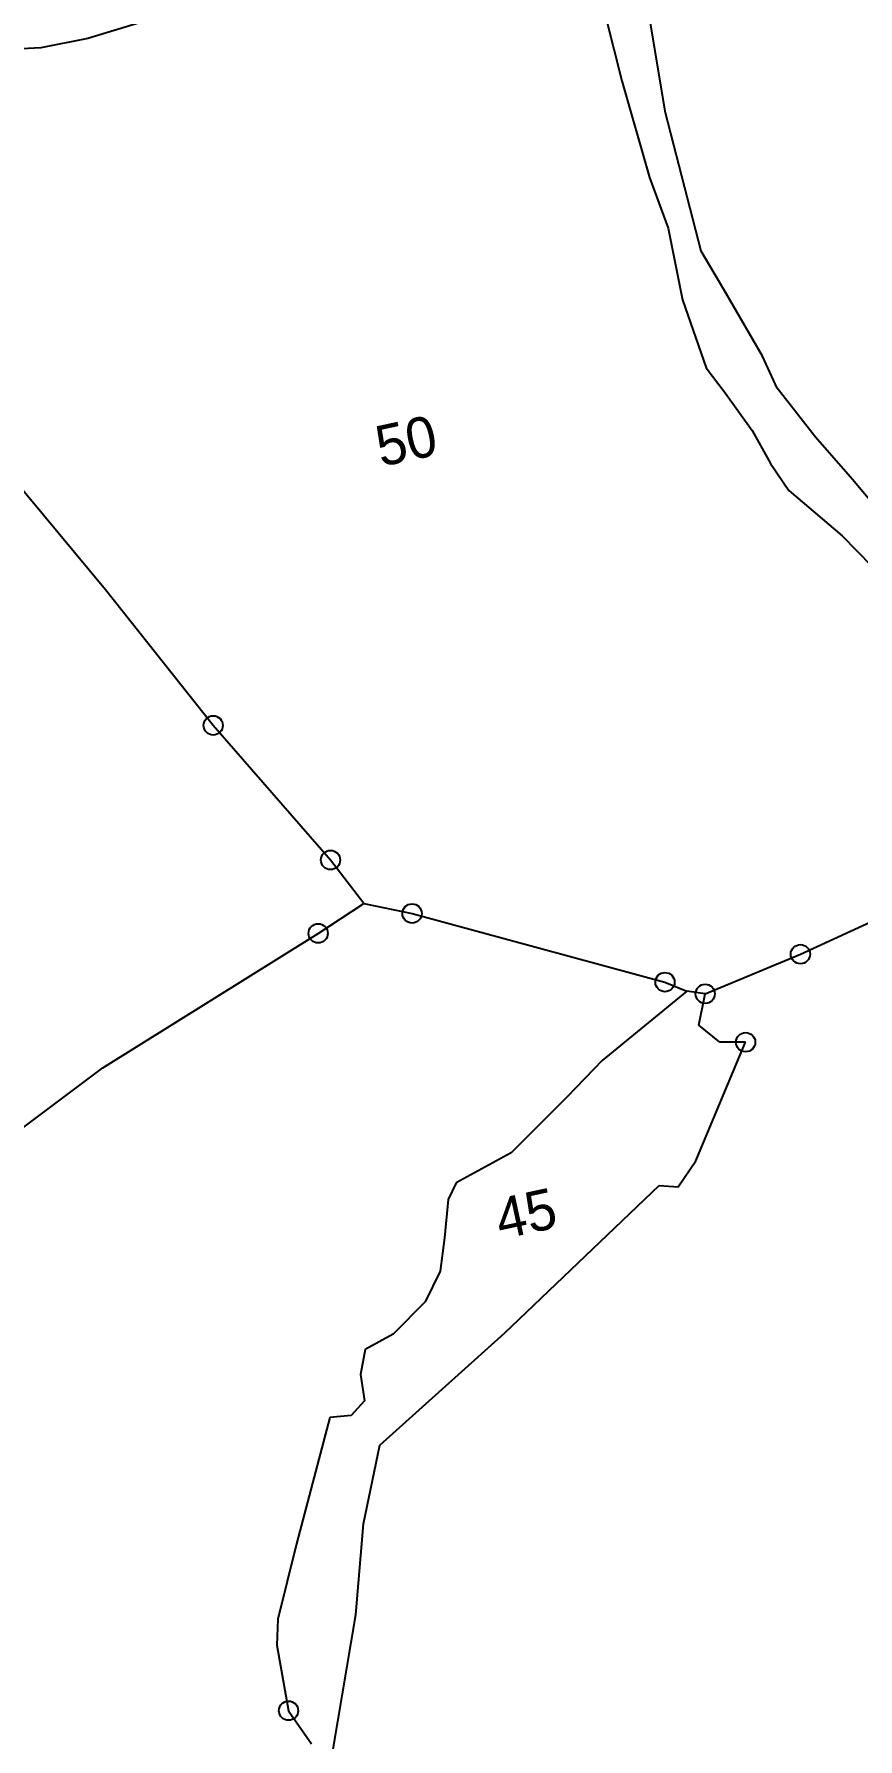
# Model space of a CAD drawing. Header units: metres. Extents: x 328584 to 331613, y 1804654 to 1807240.
# Drawn here: x 330063 to 330419, y 1805815 to 1806552 of the extents above; entities that cross this region are included whole.
import ezdxf

# ---------------------------------------------------------------- set-up
doc = ezdxf.new("R2010")
doc.units = ezdxf.units.M
for name, color, linetype in [('POLY_PARCEL', 6, 'Continuous'), ('POLY_ROAD', 30, 'Continuous'), ('POLY_WATER', 4, 'Continuous'), ('TEXT_PARCEL', 7, 'Continuous')]:
    doc.layers.add(name, color=color, linetype=linetype)
doc.styles.add('TEXT_MAP', font='', dxfattribs={"height": 0.5})
doc.styles.get('TEXT_MAP').set_extended_font_data('Kruti Dev 050')

msp = doc.modelspace()

# ---------------------------------------------------------------- linework, layer by layer
for centre in [(330139.96, 1806253.18), (330190.7, 1806194.91), (330225.96, 1806171.79), (330185.34, 1806163.17), (330393.9, 1806154.16), (330335.33, 1806142.07), (330352.73, 1806137.01), (330370.19, 1806116.05), (330172.54, 1805826.75)]:
    msp.add_circle(centre, 4.16)
at = {"layer": 'POLY_PARCEL'}
for p, q in [((330093.42, 1806311.82), (330017.24, 1806403.54)), ((330139.96, 1806253.18), (330093.42, 1806311.82)), ((330190.7, 1806194.91), (330139.96, 1806253.18)), ((330205.07, 1806176.09), (330190.7, 1806194.91)), ((330185.34, 1806163.17), (330205.07, 1806176.09)), ((330205.07, 1806176.09), (330225.96, 1806171.79)), ((330393.9, 1806154.16), (330442.55, 1806176.52)), ((330225.96, 1806171.79), (330335.33, 1806142.07)), ((330092.2, 1806104.93), (330185.34, 1806163.17)), ((330352.73, 1806137.01), (330393.9, 1806154.16)), ((330344.75, 1806138.18), (330308.11, 1806108.2)), ((330335.33, 1806142.07), (330344.75, 1806138.18)), ((330352.73, 1806137.01), (330344.75, 1806138.18)), ((330349.91, 1806123.49), (330352.73, 1806137.01)), ((330359.04, 1806116.15), (330349.91, 1806123.49)), ((330348.62, 1806064.77), (330370.19, 1806116.05)), ((330370.19, 1806116.05), (330359.04, 1806116.15)), ((330308.11, 1806108.2), (330292.96, 1806092.45)), ((329996.73, 1806033.5), (330092.2, 1806104.93)), ((330292.96, 1806092.45), (330268.76, 1806068.22)), ((330268.76, 1806068.22), (330245.02, 1806055.19)), ((330341.01, 1806053.44), (330348.62, 1806064.77)), ((330245.02, 1806055.19), (330241.55, 1806047.99)), ((330265.86, 1805990.08), (330332.8, 1806054.04)), ((330332.8, 1806054.04), (330341.01, 1806053.44)), ((330241.55, 1806047.99), (330240.04, 1806031.38)), ((330240.04, 1806031.38), (330238.13, 1806016.98)), ((330238.13, 1806016.98), (330231.66, 1806003.75)), ((330231.66, 1806003.75), (330217.84, 1805989.65)), ((330217.84, 1805989.65), (330205.62, 1805983.06)), ((330211.99, 1805941.71), (330265.86, 1805990.08)), ((330205.62, 1805983.06), (330203.65, 1805972.24)), ((330203.65, 1805972.24), (330205.41, 1805960.79)), ((330205.41, 1805960.79), (330199.59, 1805954.51)), ((330190.45, 1805953.61), (330175.96, 1805898.99)), ((330199.59, 1805954.51), (330190.45, 1805953.61)), ((330205.01, 1805907.57), (330211.99, 1805941.71)), ((330201.63, 1805868.18), (330205.01, 1805907.57)), ((330175.96, 1805898.99), (330167.93, 1805866.42)), ((330167.93, 1805866.42), (330167.5, 1805855.06)), ((330191.82, 1805810.13), (330201.63, 1805868.18)), ((330167.5, 1805855.06), (330172.54, 1805826.75)), ((330172.54, 1805826.75), (330182.47, 1805812.4))]:
    msp.add_line(p, q, dxfattribs=at)
at = {"layer": 'POLY_ROAD'}
for p, q in [((330309.75, 1806559.53), (330316.64, 1806532.14)), ((330335.59, 1806518.32), (330328.93, 1806557.94)), ((330316.64, 1806532.14), (330328.59, 1806490.31)), ((330350.95, 1806458.39), (330335.59, 1806518.32)), ((330328.59, 1806490.31), (330336.71, 1806468.41)), ((330336.71, 1806468.41), (330342.93, 1806437.42)), ((330360.73, 1806441.89), (330350.95, 1806458.39)), ((330377.49, 1806413.05), (330360.73, 1806441.89)), ((330342.93, 1806437.42), (330353.2, 1806407.88)), ((330383.84, 1806399.15), (330377.49, 1806413.05)), ((330353.2, 1806407.88), (330361.34, 1806397.09)), ((330361.34, 1806397.09), (330373.08, 1806380.81)), ((330400.38, 1806377.9), (330383.84, 1806399.15)), ((330373.08, 1806380.81), (330380.99, 1806366.59)), ((330416.36, 1806359.62), (330400.38, 1806377.9)), ((330380.99, 1806366.59), (330388.86, 1806354.77)), ((330435.03, 1806337.4), (330416.36, 1806359.62)), ((330388.86, 1806354.77), (330411.95, 1806335.15)), ((330411.95, 1806335.15), (330431.15, 1806315.65))]:
    msp.add_line(p, q, dxfattribs=at)
at = {"layer": 'POLY_WATER'}
for p, q in [((330109.92, 1806557.79), (330085.67, 1806550.42)), ((330085.67, 1806550.42), (330065.35, 1806546.45)), ((330065.35, 1806546.45), (330042.46, 1806545.27))]:
    msp.add_line(p, q, dxfattribs=at)

# ---------------------------------------------------------------- texts
at = {"layer": 'TEXT_PARCEL', "style": 'TEXT_MAP'}
for s, p in [('50', (330212.49, 1806365.04)), ('45', (330264.22, 1806030.6))]:
    msp.add_text(s, height=17.58, rotation=12.20696, dxfattribs=at).set_placement(p)

doc.saveas('drawing.dxf')
